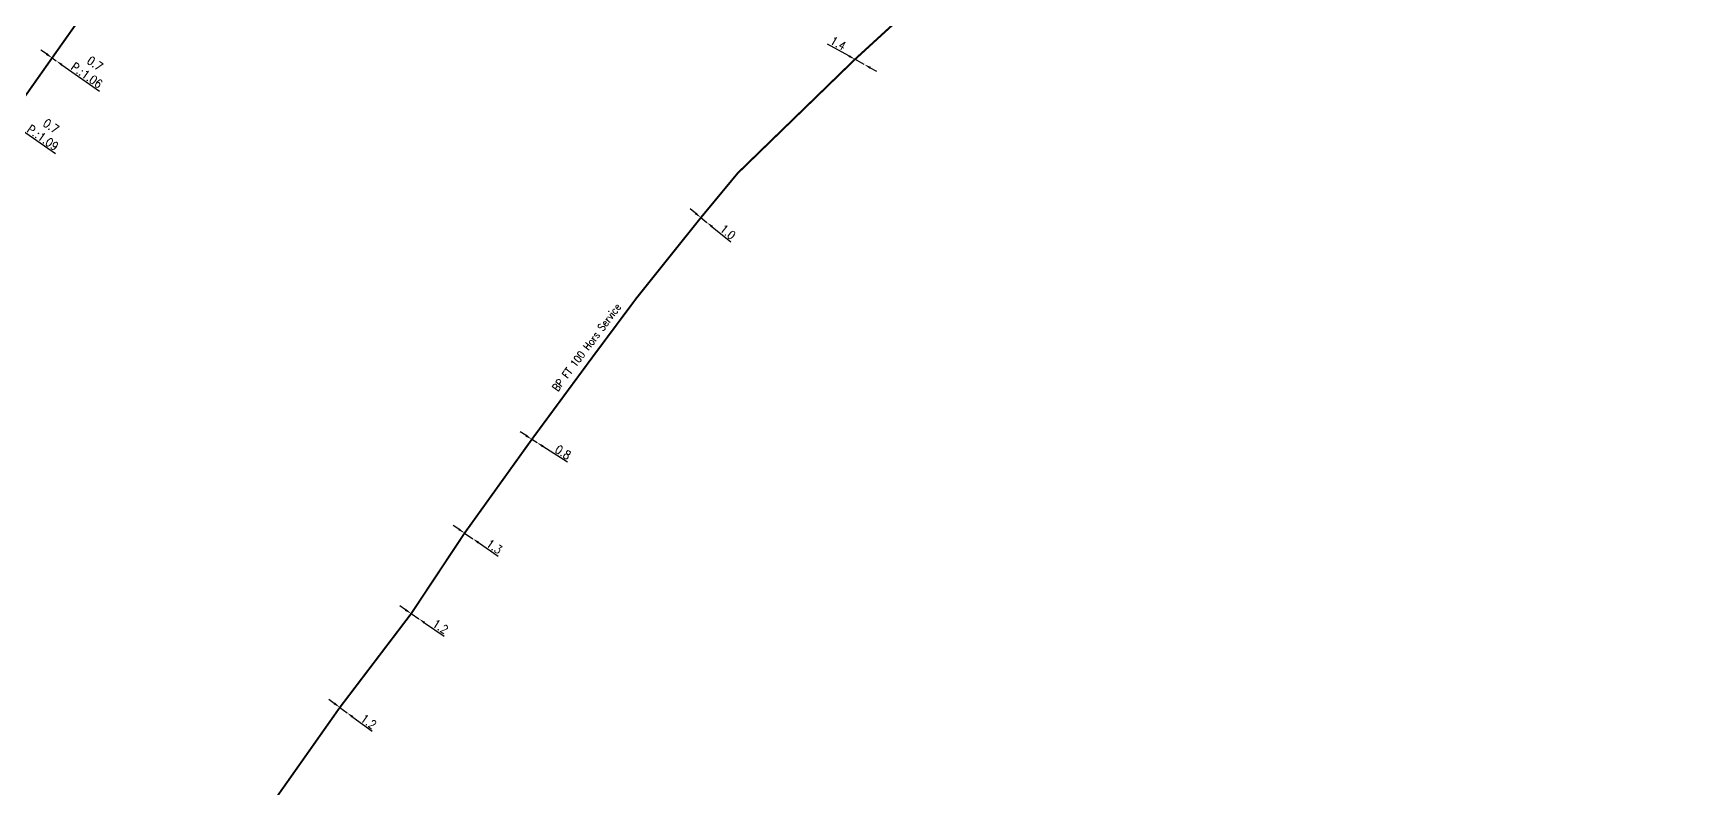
# Model space of a CAD drawing. Header units: millimetres. Extents: x 185000 to 186000, y 127000 to 128000.
# Drawn here: x 185782.1 to 186000.1, y 127396.4 to 127495.1 of the extents above; entities that cross this region are included whole.
import ezdxf

# ---------------------------------------------------------------- set-up
doc = ezdxf.new("R2010")
doc.units = ezdxf.units.MM
doc.header["$PDMODE"] = 34
doc.layers.get('DEFPOINTS').update_dxf_attribs({"linetype": 'CONTINUOUS'})
doc.layers.add('L_908', color=5, linetype='CONTINUOUS')
doc.styles.get("Standard").update_dxf_attribs({"font": 'romans.shx', "width": 0.85})
doc.linetypes.add('BP_HS', pattern='A,2,-1,["G",Standard,S=0.85,R=0,X=-0.27,Y=-0.4],-1', length=4)
doc.dimstyles.get("Standard").update_dxf_attribs({"dimtxt": 1.5, "dimasz": 1.2, "dimexe": 0.625, "dimexo": 0.625, "dimgap": 0.25, "dimtad": 1, "dimdec": 1, "dimzin": 0, "dimdsep": 46, "dimtxsty": 'Standard', "dimcen": -0.5, "dimadec": 0, "dimazin": 0, "dimtfac": 1, "dimtdec": 1, "dimtmove": 0, "dimatfit": 3, "dimfxl": 0, "dimtolj": 1, "dimtzin": 0, "dimarcsym": 0})

# ---------------------------------------------------------------- blocks, each defined once
blk = doc.blocks.new('*D204')
at = {"layer": 'DEFPOINTS', "color": 0, "linetype": 'Continuous', "ltscale": 0.5, "transparency": 16777216}
for p in [(185784.56, 127491.92), (185785.11, 127491.54), (185785.11, 127491.54)]:
    blk.add_point(p, dxfattribs=at)
at = {"layer": 'L_908', "color": 0, "linetype": 'Continuous', "lineweight": -2, "ltscale": 0.5, "transparency": 16777216}
for p, q in [((185783.82, 127492.44), (185783.08, 127492.96)), ((185784.56, 127491.92), (185785.11, 127491.54)), ((185785.84, 127491.02), (185790.77, 127487.57))]:
    blk.add_line(p, q, dxfattribs=at)
at = {"layer": 'L_908', "color": 0, "linetype": 'Continuous', "ltscale": 0.5, "transparency": 16777216}
for points in [[(185783.91, 127492.56), (185783.74, 127492.32), (185784.56, 127491.92)], [(185785.93, 127491.14), (185785.76, 127490.9), (185785.11, 127491.54)]]:
    blk.add_solid(points, dxfattribs=at)
at = {"layer": 'L_908', "color": 0, "linetype": 'Continuous', "ltscale": 0.5, "transparency": 16777216, "insert": (185789.64, 127490.42), "char_height": 1.125, "attachment_point": 5, "rotation": 324.9631}
blk.add_mtext('\\A1;0.7\\PP.:1.06', dxfattribs=at)
blk = doc.blocks.new('*D205')
at = {"layer": 'DEFPOINTS', "color": 0, "linetype": 'Continuous', "ltscale": 0.5, "transparency": 16777216}
for p in [(185778.8, 127483.75), (185778.8, 127483.75), (185779.37, 127483.35)]:
    blk.add_point(p, dxfattribs=at)
at = {"layer": 'L_908', "color": 0, "linetype": 'Continuous', "lineweight": -2, "ltscale": 0.5, "transparency": 16777216}
for p, q in [((185778.06, 127484.27), (185777.32, 127484.78)), ((185778.8, 127483.75), (185779.37, 127483.35)), ((185780.11, 127482.83), (185784.99, 127479.41))]:
    blk.add_line(p, q, dxfattribs=at)
at = {"layer": 'L_908', "color": 0, "linetype": 'Continuous', "ltscale": 0.5, "transparency": 16777216}
for points in [[(185778.15, 127484.39), (185777.97, 127484.14), (185778.8, 127483.75)], [(185780.19, 127482.95), (185780.02, 127482.71), (185779.37, 127483.35)]]:
    blk.add_solid(points, dxfattribs=at)
at = {"layer": 'L_908', "color": 0, "linetype": 'Continuous', "ltscale": 0.5, "transparency": 16777216, "insert": (185783.89, 127482.24), "char_height": 1.125, "attachment_point": 5, "rotation": 324.9902}
blk.add_mtext('\\A1;0.7\\PP.:1.09', dxfattribs=at)
blk = doc.blocks.new('*D227')
at = {"layer": 'DEFPOINTS', "color": 0, "linetype": 'Continuous', "ltscale": 0.5, "transparency": 16777216}
for p in [(185822.23, 127406.9), (185823.2, 127406.19), (185823.2, 127406.19)]:
    blk.add_point(p, dxfattribs=at)
at = {"layer": 'L_908', "color": 0, "linetype": 'Continuous', "lineweight": -2, "ltscale": 0.5, "transparency": 16777216}
for p, q in [((185821.5, 127407.43), (185820.78, 127407.96)), ((185822.23, 127406.9), (185823.2, 127406.19)), ((185823.92, 127405.65), (185826.46, 127403.8))]:
    blk.add_line(p, q, dxfattribs=at)
at = {"layer": 'L_908', "color": 0, "linetype": 'Continuous', "ltscale": 0.5, "transparency": 16777216}
for points in [[(185821.59, 127407.55), (185821.41, 127407.31), (185822.23, 127406.9)], [(185824.01, 127405.77), (185823.83, 127405.53), (185823.2, 127406.19)]]:
    blk.add_solid(points, dxfattribs=at)
at = {"layer": 'L_908', "color": 0, "linetype": 'Continuous', "ltscale": 0.5, "transparency": 16777216, "insert": (185826, 127405.06), "char_height": 1.125, "attachment_point": 5, "rotation": 323.7544}
blk.add_mtext('\\A1;1.2', dxfattribs=at)
blk = doc.blocks.new('*D228')
at = {"layer": 'DEFPOINTS', "color": 0, "linetype": 'Continuous', "ltscale": 0.5, "transparency": 16777216}
for p in [(185831.57, 127419.18), (185832.56, 127418.51), (185832.56, 127418.51)]:
    blk.add_point(p, dxfattribs=at)
at = {"layer": 'L_908', "color": 0, "linetype": 'Continuous', "lineweight": -2, "ltscale": 0.5, "transparency": 16777216}
for p, q in [((185830.82, 127419.68), (185830.08, 127420.19)), ((185831.57, 127419.18), (185832.56, 127418.51)), ((185833.31, 127418), (185835.91, 127416.24))]:
    blk.add_line(p, q, dxfattribs=at)
at = {"layer": 'L_908', "color": 0, "linetype": 'Continuous', "ltscale": 0.5, "transparency": 16777216}
for points in [[(185830.91, 127419.81), (185830.74, 127419.56), (185831.57, 127419.18)], [(185833.39, 127418.12), (185833.22, 127417.88), (185832.56, 127418.51)]]:
    blk.add_solid(points, dxfattribs=at)
at = {"layer": 'L_908', "color": 0, "linetype": 'Continuous', "ltscale": 0.5, "transparency": 16777216, "insert": (185835.4, 127417.49), "char_height": 1.125, "attachment_point": 5, "rotation": 325.8786}
blk.add_mtext('\\A1;1.2', dxfattribs=at)
blk = doc.blocks.new('*D229')
at = {"layer": 'DEFPOINTS', "color": 0, "linetype": 'Continuous', "ltscale": 0.5, "transparency": 16777216}
for p in [(185838.56, 127429.72), (185839.63, 127428.99), (185839.63, 127428.99)]:
    blk.add_point(p, dxfattribs=at)
at = {"layer": 'L_908', "color": 0, "linetype": 'Continuous', "lineweight": -2, "ltscale": 0.5, "transparency": 16777216}
for p, q in [((185837.81, 127430.23), (185837.07, 127430.74)), ((185838.56, 127429.72), (185839.63, 127428.99)), ((185840.37, 127428.48), (185842.97, 127426.71))]:
    blk.add_line(p, q, dxfattribs=at)
at = {"layer": 'L_908', "color": 0, "linetype": 'Continuous', "ltscale": 0.5, "transparency": 16777216}
for points in [[(185837.9, 127430.35), (185837.73, 127430.11), (185838.56, 127429.72)], [(185840.46, 127428.61), (185840.29, 127428.36), (185839.63, 127428.99)]]:
    blk.add_solid(points, dxfattribs=at)
at = {"layer": 'L_908', "color": 0, "linetype": 'Continuous', "ltscale": 0.5, "transparency": 16777216, "insert": (185842.46, 127427.96), "char_height": 1.125, "attachment_point": 5, "rotation": 325.6525}
blk.add_mtext('\\A1;1.3', dxfattribs=at)
blk = doc.blocks.new('*D230')
at = {"layer": 'DEFPOINTS', "color": 0, "linetype": 'Continuous', "ltscale": 0.5, "transparency": 16777216}
for p in [(185847.37, 127442), (185848.05, 127441.57), (185848.05, 127441.57)]:
    blk.add_point(p, dxfattribs=at)
at = {"layer": 'L_908', "color": 0, "linetype": 'Continuous', "lineweight": -2, "ltscale": 0.5, "transparency": 16777216}
for p, q in [((185846.61, 127442.48), (185845.85, 127442.96)), ((185847.37, 127442), (185848.05, 127441.57)), ((185848.81, 127441.09), (185852.05, 127439.04))]:
    blk.add_line(p, q, dxfattribs=at)
at = {"layer": 'L_908', "color": 0, "linetype": 'Continuous', "ltscale": 0.5, "transparency": 16777216}
for points in [[(185846.69, 127442.61), (185846.53, 127442.36), (185847.37, 127442)], [(185848.89, 127441.22), (185848.73, 127440.96), (185848.05, 127441.57)]]:
    blk.add_solid(points, dxfattribs=at)
at = {"layer": 'L_908', "color": 0, "linetype": 'Continuous', "ltscale": 0.5, "transparency": 16777216, "insert": (185851.45, 127440.31), "char_height": 1.125, "attachment_point": 5, "rotation": 327.6505}
blk.add_mtext('\\A1;0.8', dxfattribs=at)
blk = doc.blocks.new('*D231')
at = {"layer": 'DEFPOINTS', "color": 0, "linetype": 'Continuous', "ltscale": 0.5, "transparency": 16777216}
for p in [(185869.5, 127471.02), (185870.27, 127470.39), (185870.27, 127470.39)]:
    blk.add_point(p, dxfattribs=at)
at = {"layer": 'L_908', "color": 0, "linetype": 'Continuous', "lineweight": -2, "ltscale": 0.5, "transparency": 16777216}
for p, q in [((185868.79, 127471.59), (185868.09, 127472.15)), ((185869.5, 127471.02), (185870.27, 127470.39)), ((185870.97, 127469.83), (185873.42, 127467.86))]:
    blk.add_line(p, q, dxfattribs=at)
at = {"layer": 'L_908', "color": 0, "linetype": 'Continuous', "ltscale": 0.5, "transparency": 16777216}
for points in [[(185868.89, 127471.7), (185868.7, 127471.47), (185869.5, 127471.02)], [(185871.07, 127469.95), (185870.88, 127469.71), (185870.27, 127470.39)]]:
    blk.add_solid(points, dxfattribs=at)
at = {"layer": 'L_908', "color": 0, "linetype": 'Continuous', "ltscale": 0.5, "transparency": 16777216, "insert": (185873.02, 127469.14), "char_height": 1.125, "attachment_point": 5, "rotation": 321.1436}
blk.add_mtext('\\A1;1.0', dxfattribs=at)
blk = doc.blocks.new('*D232')
at = {"layer": 'DEFPOINTS', "color": 0, "linetype": 'Continuous', "ltscale": 0.5, "transparency": 16777216}
for p in [(185889.67, 127491.74), (185890.89, 127491.07), (185890.89, 127491.07)]:
    blk.add_point(p, dxfattribs=at)
at = {"layer": 'L_908', "color": 0, "linetype": 'Continuous', "lineweight": -2, "ltscale": 0.5, "transparency": 16777216}
for p, q in [((185888.88, 127492.18), (185886.09, 127493.73)), ((185890.89, 127491.07), (185889.67, 127491.74)), ((185891.68, 127490.63), (185892.47, 127490.19))]:
    blk.add_line(p, q, dxfattribs=at)
at = {"layer": 'L_908', "color": 0, "linetype": 'Continuous', "ltscale": 0.5, "transparency": 16777216}
for points in [[(185888.95, 127492.31), (185888.81, 127492.05), (185889.67, 127491.74)], [(185891.75, 127490.76), (185891.61, 127490.5), (185890.89, 127491.07)]]:
    blk.add_solid(points, dxfattribs=at)
at = {"layer": 'L_908', "color": 0, "linetype": 'Continuous', "ltscale": 0.5, "transparency": 16777216, "insert": (185887.46, 127493.83), "char_height": 1.125, "attachment_point": 5, "rotation": 331.0056}
blk.add_mtext('\\A1;1.4', dxfattribs=at)

msp = doc.modelspace()

# ---------------------------------------------------------------- linework, layer by layer
at = {"layer": 'L_908', "linetype": 'BP_HS', "ltscale": 0.5, "const_width": 0.25, "flags": 128}
for points in [[(185740.79, 127429.66), (185758.89, 127455.07), (185761.68, 127459.22), (185767.36, 127467.34), (185773.08, 127475.55), (185778.8, 127483.75), (185784.56, 127491.92), (185790.34, 127500.09), (185796.09, 127508.26), (185799.73, 127513.41), (185815.74, 127536.38), (185821.5, 127544.55), (185827.32, 127552.7), (185833.06, 127560.87), (185838.76, 127569.09), (185844.58, 127577.22), (185850.33, 127585.4), (185856.02, 127593.63), (185861.81, 127601.78), (185864.65, 127605.9), (185870.38, 127614.09), (185877.56, 127624.06), (185880.41, 127628.17), (185889, 127640.46), (185894.75, 127648.64), (185900.56, 127656.78), (185906.28, 127664.98), (185913.95, 127675.92), (185919.57, 127683.93), (185925.41, 127692.17), (185931.08, 127700.17), (185939.85, 127713.03), (185942.61, 127717.49), (185943.58, 127718.69), (185955.41, 127735.47), (185957.27, 127737.71), (185963.02, 127745.89), (185968.77, 127754.08), (185974.51, 127762.26), (185980.3, 127770.42), (185988.36, 127781.9)], [(185785.43, 127348.24), (185791.64, 127361.28), (185794.79, 127368.4), (185811.18, 127391.39), (185813.33, 127394.28), (185822.23, 127406.9), (185831.57, 127419.18), (185838.56, 127429.72), (185847.37, 127442), (185855.41, 127452.9), (185861.1, 127460.53), (185869.5, 127471.02), (185874.32, 127476.84), (185889.67, 127491.74), (185897.97, 127499.34), (185911.98, 127512.02), (185918.85, 127518.3), (185924.13, 127523.85), (185946.85, 127548.77), (185964.8, 127568.84), (185984.08, 127590.31), (186000, 127609.08)]]:
    msp.add_lwpolyline(points, dxfattribs=at)

# ---------------------------------------------------------------- texts
at = {"layer": 'L_908', "linetype": 'BP_HS', "width": 0.85}
msp.add_text('BP FT 100 Hors Service', height=1, rotation=53.1077, dxfattribs=at).set_placement((185850.76, 127448.19))

# ---------------------------------------------------------------- dimensions: what is measured, and where the dimension line sits
at = {"layer": 'L_908', "linetype": 'Continuous', "ltscale": 0.5}
for base, p1, p2, angle, picture, middle in [((185890.89, 127491.07), (185889.67, 127491.74), (185890.89, 127491.07), 151.0056, '*D232', (185887.09, 127493.17)), ((185870.27, 127470.39), (185869.5, 127471.02), (185870.27, 127470.39), 141.1436, '*D231', (185872.55, 127468.56)), ((185848.05, 127441.57), (185847.37, 127442), (185848.05, 127441.57), 147.6505, '*D230', (185851.05, 127439.67)), ((185839.63, 127428.99), (185838.56, 127429.72), (185839.63, 127428.99), 145.6525, '*D229', (185842.04, 127427.34)), ((185832.56, 127418.51), (185831.57, 127419.18), (185832.56, 127418.51), 145.8786, '*D228', (185834.98, 127416.87)), ((185823.2, 127406.19), (185822.23, 127406.9), (185823.2, 127406.19), 143.7544, '*D227', (185825.55, 127404.46))]:
    dim = msp.add_linear_dim(base=base, p1=p1, p2=p2, angle=angle, dimstyle='Standard', override={"dimscale": 0.75}, dxfattribs=at)
    dim.commit()
    dim.dimension.update_dxf_attribs({"geometry": picture, "text_midpoint": middle, "dimtype": 160})
for base, p1, p2, angle, text, picture, middle in [((185785.11, 127491.54), (185784.56, 127491.92), (185785.11, 127491.54), 144.9631, '<>\\PP.:1.06', '*D204', (185788.67, 127489.04)), ((185778.8, 127483.75), (185779.37, 127483.35), (185778.8, 127483.75), 324.9902, '<>\\PP.:1.09', '*D205', (185782.92, 127480.86))]:
    dim = msp.add_linear_dim(base=base, p1=p1, p2=p2, angle=angle, text=text, dimstyle='Standard', override={"dimscale": 0.75}, dxfattribs=at)
    dim.commit()
    dim.dimension.update_dxf_attribs({"geometry": picture, "text_midpoint": middle, "dimtype": 160})

doc.saveas('drawing.dxf')
